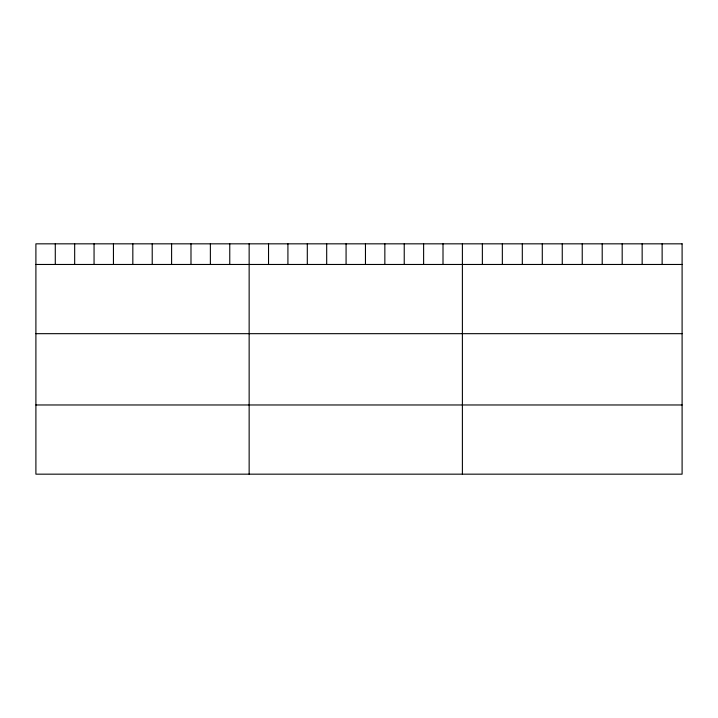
<?xml version="1.0" encoding="UTF-8"?>
<svg xmlns="http://www.w3.org/2000/svg" width="718" height="718" viewBox="0 0 718 718"><rect width="100%" height="100%" fill="white"/><g stroke="black" fill="none" stroke-linecap="round" stroke-linejoin="round"><path stroke-width="1.08" d="M35.9 264.466L682.1 264.466M35.9 333.673L682.1 333.673M35.9 404.97L682.1 404.97M662.131 243.833L662.131 264.466M642.152 243.833L642.152 264.466M622.183 243.833L622.183 264.466M602.205 243.833L602.205 264.466M582.235 243.833L582.235 264.466M562.257 243.833L562.257 264.466M542.287 243.833L542.287 264.466M522.309 243.833L522.309 264.466M502.34 243.833L502.34 264.466M482.361 243.833L482.361 264.466M462.392 243.833L462.392 474.167M443.006 243.833L443.006 264.466M423.62 243.833L423.62 264.466M404.234 243.833L404.234 264.466M384.848 243.833L384.848 264.466M365.462 243.833L365.462 264.466M346.076 243.833L346.076 264.466M326.69 243.833L326.69 264.466M307.304 243.833L307.304 264.466M287.918 243.833L287.918 264.466M268.532 243.833L268.532 264.466M249.146 243.833L249.146 474.167M229.76 243.833L229.76 264.466M210.374 243.833L210.374 264.466M190.988 243.833L190.988 264.466M171.602 243.833L171.602 264.466M152.216 243.833L152.216 264.466M132.83 243.833L132.83 264.466M113.444 243.833L113.444 264.466M94.058 243.833L94.058 264.466M74.672 243.833L74.672 264.466M55.286 243.833L55.286 264.466M682.1 243.833L35.9 243.833L35.9 474.167L682.1 474.167L682.1 243.833"/></g></svg>
